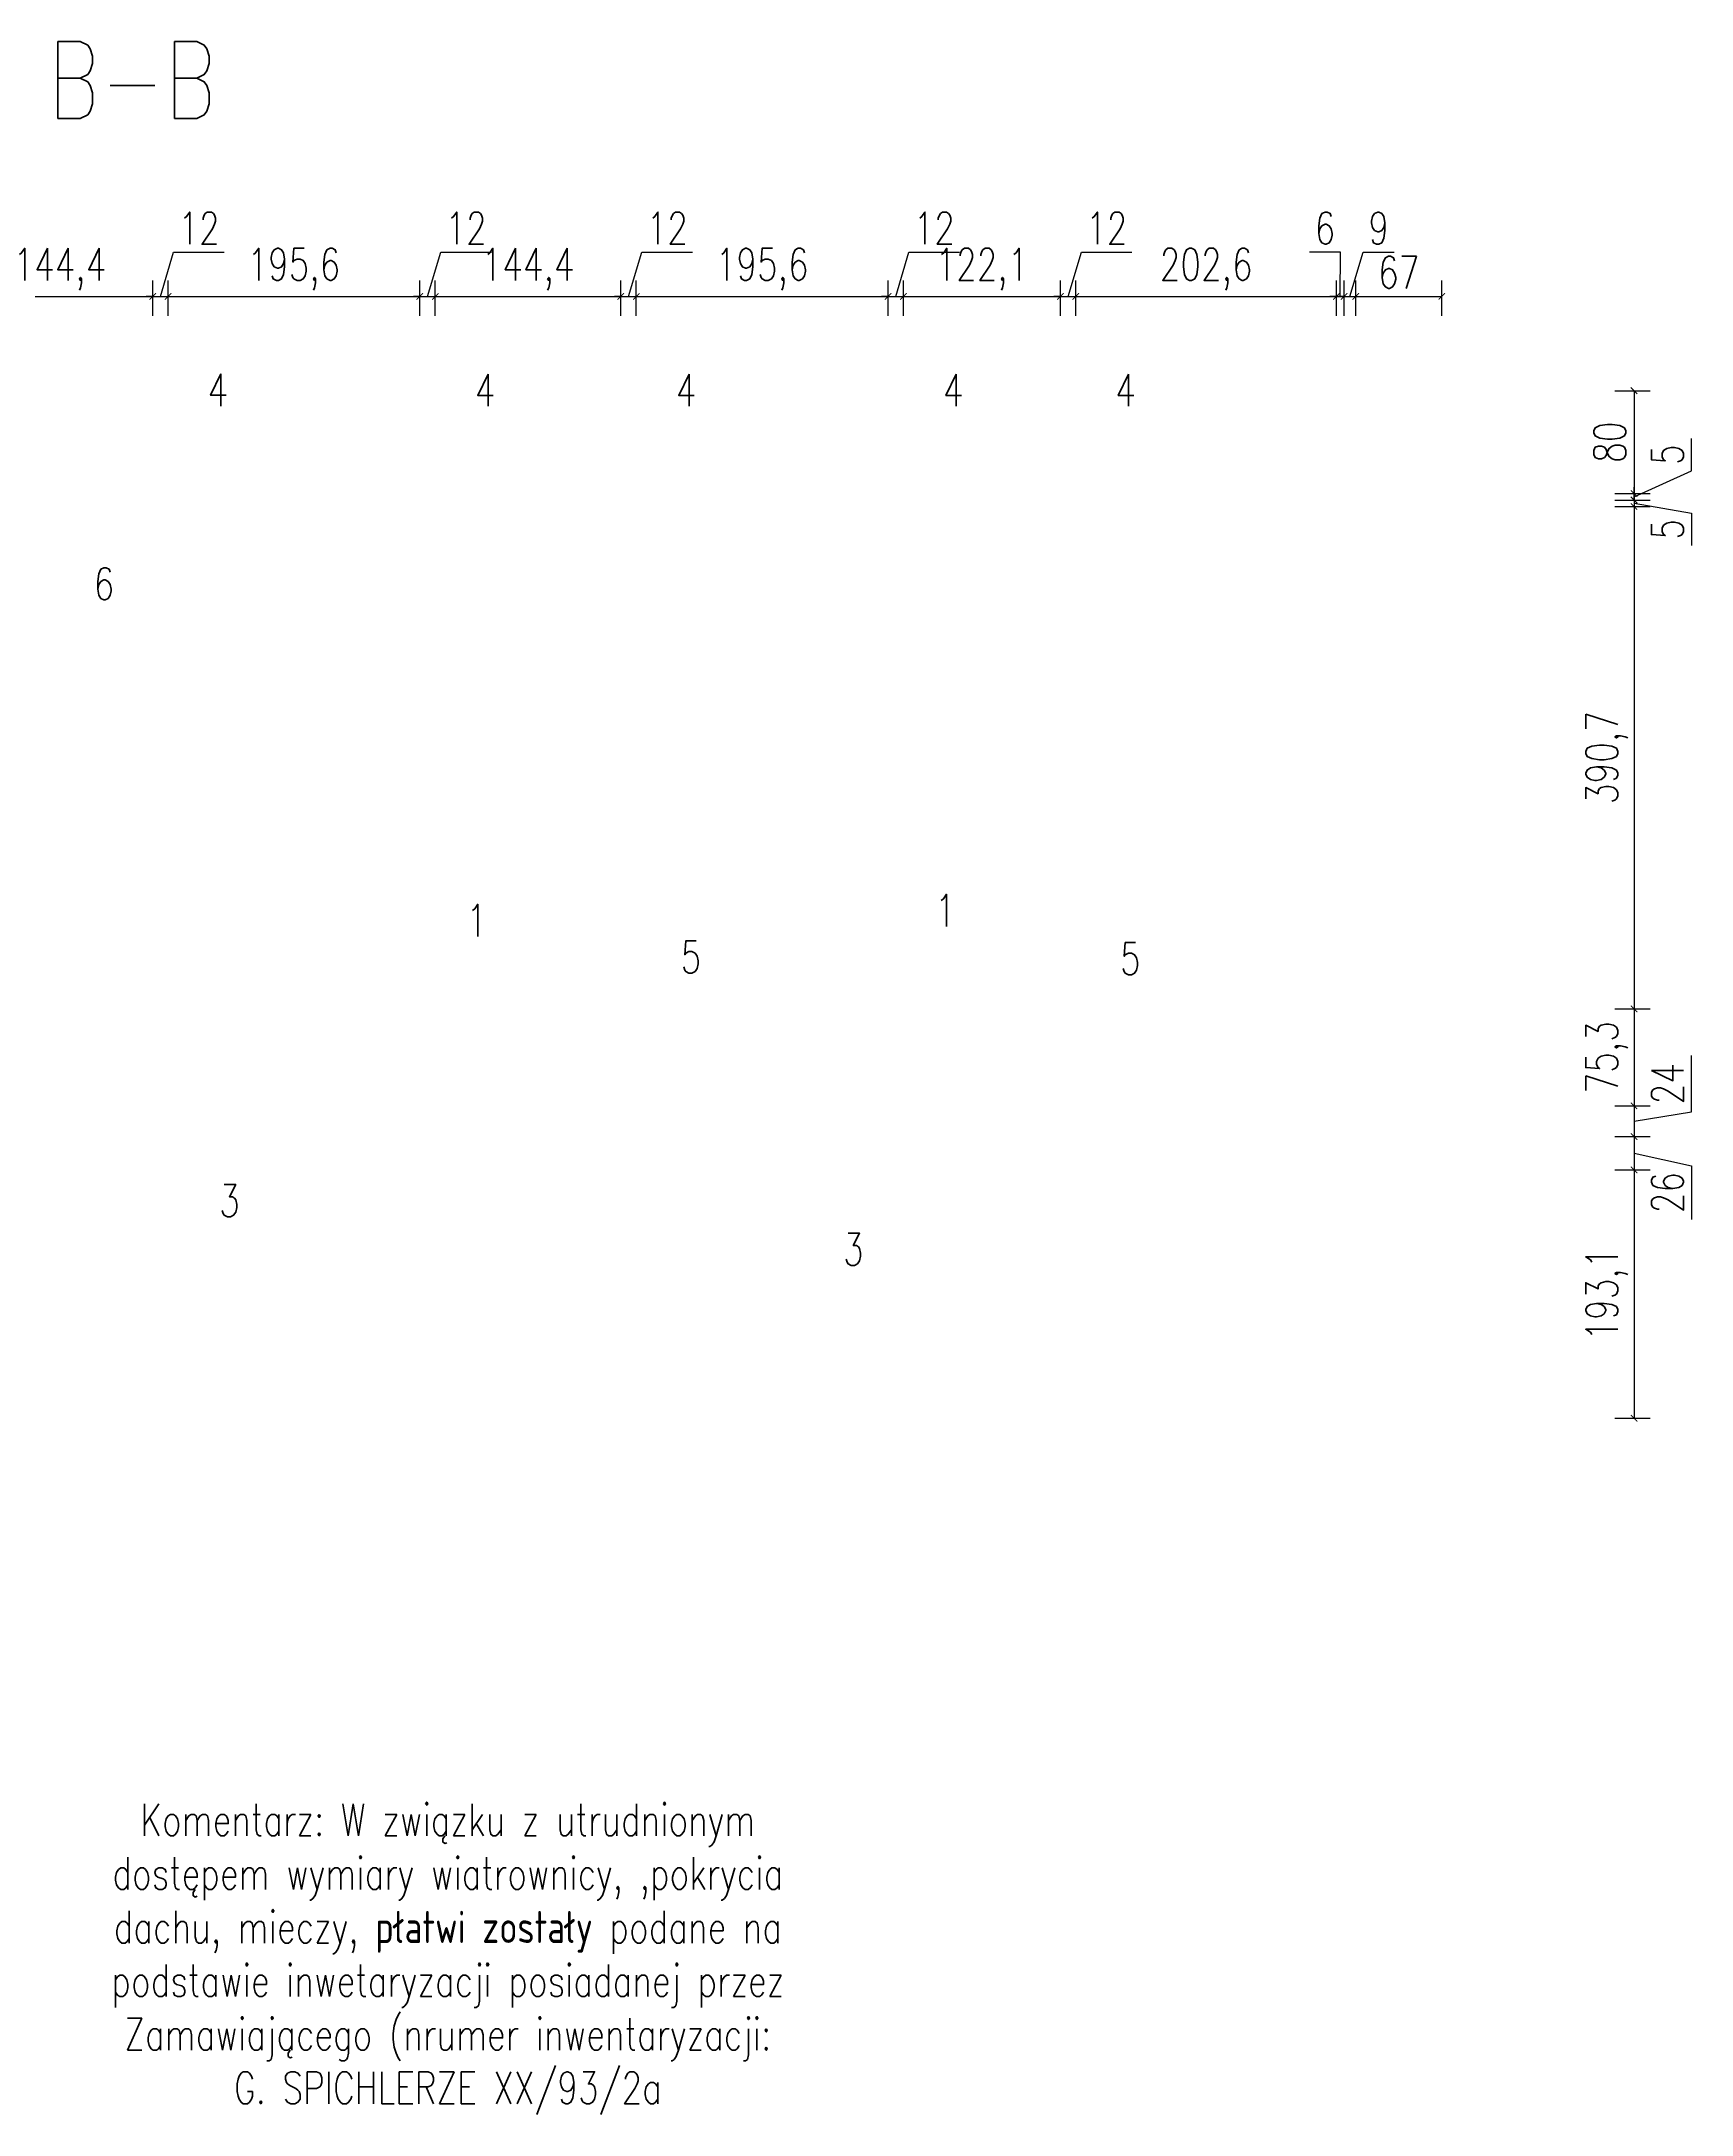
# Model space of a CAD drawing. Header units: millimetres. Extents: x -324080 to 120693, y -32448 to 53734.
# Drawn here: x -119808 to -118525, y -9676 to -8064 of the extents above; entities that cross this region are included whole.
import ezdxf

# ---------------------------------------------------------------- set-up
doc = ezdxf.new("R2010")
doc.units = ezdxf.units.MM
doc.layers.add('wymiary', color=253, linetype='Continuous', lineweight=5)
doc.styles.add('Opisowy', font='simplex.shx', dxfattribs={"width": 0.75, "height": 2.5})
doc.dimstyles.new('Opisowy', dxfattribs={"dimscale": 0, "dimtxt": 2.5, "dimasz": 0.5, "dimexe": 1.25, "dimexo": 0.625, "dimtad": 1, "dimdec": 1, "dimtxsty": 'Opisowy', "dimblk": 'ARCHTICK', "dimcen": 1, "dimadec": 0, "dimazin": 0, "dimtfac": 1, "dimtdec": 1, "dimtmove": 0, "dimatfit": 3, "dimfxl": 1.5, "dimfxlon": 1, "dimarcsym": 0})

# ---------------------------------------------------------------- blocks, each defined once
blk = doc.blocks.new('_ArchTick')
at = {"color": 0, "linetype": 'ByBlock', "const_width": 0.15}
blk.add_lwpolyline([(-0.5, -0.5), (0.5, 0.5)], dxfattribs=at)
blk = doc.blocks.new('*D604')
at = {"layer": 'Defpoints', "color": 0, "transparency": 16777216}
for p in [(-119721.1, -8262.2), (-119865.4, -8335.5), (-119721.1, -8335.3)]:
    blk.add_point(p, dxfattribs=at)
at = {"layer": 'wymiary', "color": 0, "lineweight": -2, "transparency": 16777216}
for p, q in [((-119865.4, -8277.2), (-119865.4, -8249.7)), ((-119721.1, -8277.2), (-119721.1, -8249.7)), ((-119865.4, -8262.2), (-119721.1, -8262.2))]:
    blk.add_line(p, q, dxfattribs=at)
at = {"layer": 'wymiary', "color": 0, "lineweight": -2, "transparency": 16777216, "xscale": 5, "yscale": 5, "zscale": 5, "rotation": 180}
blk.add_blockref('_ArchTick', (-119865.4, -8262.2), dxfattribs=at)
at = {"layer": 'wymiary', "color": 0, "lineweight": -2, "transparency": 16777216, "xscale": 5, "yscale": 5, "zscale": 5}
blk.add_blockref('_ArchTick', (-119721.1, -8262.2), dxfattribs=at)
at = {"layer": 'wymiary', "color": 0, "transparency": 16777216, "insert": (-119793.3, -8241.1), "char_height": 25, "attachment_point": 5, "style": 'Opisowy'}
blk.add_mtext('144,4', dxfattribs=at)
blk = doc.blocks.new('*D605')
at = {"layer": 'Defpoints', "color": 0, "transparency": 16777216}
for p in [(-119709.1, -8262.2), (-119721.1, -8335.3), (-119709.1, -8335.3)]:
    blk.add_point(p, dxfattribs=at)
at = {"layer": 'wymiary', "color": 0, "lineweight": -2, "transparency": 16777216}
for p, q in [((-119715.1, -8262.2), (-119704.8, -8227.8)), ((-119704.8, -8227.8), (-119665.5, -8227.8)), ((-119721.1, -8277.2), (-119721.1, -8249.7)), ((-119709.1, -8277.2), (-119709.1, -8249.7)), ((-119721.1, -8262.2), (-119726.1, -8262.2)), ((-119721.1, -8262.2), (-119709.1, -8262.2)), ((-119721.1, -8262.2), (-119709.1, -8262.2)), ((-119709.1, -8262.2), (-119704.1, -8262.2))]:
    blk.add_line(p, q, dxfattribs=at)
at = {"layer": 'wymiary', "color": 0, "lineweight": -2, "transparency": 16777216, "xscale": 5, "yscale": 5, "zscale": 5}
blk.add_blockref('_ArchTick', (-119721.1, -8262.2), dxfattribs=at)
at = {"layer": 'wymiary', "color": 0, "lineweight": -2, "transparency": 16777216, "xscale": 5, "yscale": 5, "zscale": 5, "rotation": 180}
blk.add_blockref('_ArchTick', (-119709.1, -8262.2), dxfattribs=at)
at = {"layer": 'wymiary', "color": 0, "transparency": 16777216, "insert": (-119685.1, -8209.1), "char_height": 25, "attachment_point": 5, "style": 'Opisowy'}
blk.add_mtext('12', dxfattribs=at)
blk = doc.blocks.new('*D606')
at = {"layer": 'Defpoints', "color": 0, "transparency": 16777216}
for p in [(-119513.4, -8262.2), (-119709.1, -8335.3), (-119513.4, -8335.5)]:
    blk.add_point(p, dxfattribs=at)
at = {"layer": 'wymiary', "color": 0, "lineweight": -2, "transparency": 16777216}
for p, q in [((-119709.1, -8277.2), (-119709.1, -8249.7)), ((-119513.4, -8277.2), (-119513.4, -8249.7)), ((-119709.1, -8262.2), (-119513.4, -8262.2))]:
    blk.add_line(p, q, dxfattribs=at)
at = {"layer": 'wymiary', "color": 0, "lineweight": -2, "transparency": 16777216, "xscale": 5, "yscale": 5, "zscale": 5, "rotation": 180}
blk.add_blockref('_ArchTick', (-119709.1, -8262.2), dxfattribs=at)
at = {"layer": 'wymiary', "color": 0, "lineweight": -2, "transparency": 16777216, "xscale": 5, "yscale": 5, "zscale": 5}
blk.add_blockref('_ArchTick', (-119513.4, -8262.2), dxfattribs=at)
at = {"layer": 'wymiary', "color": 0, "transparency": 16777216, "insert": (-119611.3, -8241.1), "char_height": 25, "attachment_point": 5, "style": 'Opisowy'}
blk.add_mtext('195,6', dxfattribs=at)
blk = doc.blocks.new('*D607')
at = {"layer": 'Defpoints', "color": 0, "transparency": 16777216}
for p in [(-119501.4, -8262.2), (-119513.4, -8335.5), (-119501.4, -8335.5)]:
    blk.add_point(p, dxfattribs=at)
at = {"layer": 'wymiary', "color": 0, "lineweight": -2, "transparency": 16777216}
for p, q in [((-119507.4, -8262.2), (-119497.1, -8227.8)), ((-119497.1, -8227.8), (-119457.8, -8227.8)), ((-119513.4, -8277.2), (-119513.4, -8249.7)), ((-119501.4, -8277.2), (-119501.4, -8249.7)), ((-119513.4, -8262.2), (-119518.4, -8262.2)), ((-119513.4, -8262.2), (-119501.4, -8262.2)), ((-119513.4, -8262.2), (-119501.4, -8262.2)), ((-119501.4, -8262.2), (-119496.4, -8262.2))]:
    blk.add_line(p, q, dxfattribs=at)
at = {"layer": 'wymiary', "color": 0, "lineweight": -2, "transparency": 16777216, "xscale": 5, "yscale": 5, "zscale": 5}
blk.add_blockref('_ArchTick', (-119513.4, -8262.2), dxfattribs=at)
at = {"layer": 'wymiary', "color": 0, "lineweight": -2, "transparency": 16777216, "xscale": 5, "yscale": 5, "zscale": 5, "rotation": 180}
blk.add_blockref('_ArchTick', (-119501.4, -8262.2), dxfattribs=at)
at = {"layer": 'wymiary', "color": 0, "transparency": 16777216, "insert": (-119477.5, -8209.1), "char_height": 25, "attachment_point": 5, "style": 'Opisowy'}
blk.add_mtext('12', dxfattribs=at)
blk = doc.blocks.new('*D608')
at = {"layer": 'Defpoints', "color": 0, "transparency": 16777216}
for p in [(-119357.1, -8262.2), (-119501.4, -8335.5), (-119357.1, -8335.5)]:
    blk.add_point(p, dxfattribs=at)
at = {"layer": 'wymiary', "color": 0, "lineweight": -2, "transparency": 16777216}
for p, q in [((-119501.4, -8277.2), (-119501.4, -8249.7)), ((-119357.1, -8277.2), (-119357.1, -8249.7)), ((-119501.4, -8262.2), (-119357.1, -8262.2))]:
    blk.add_line(p, q, dxfattribs=at)
at = {"layer": 'wymiary', "color": 0, "lineweight": -2, "transparency": 16777216, "xscale": 5, "yscale": 5, "zscale": 5, "rotation": 180}
blk.add_blockref('_ArchTick', (-119501.4, -8262.2), dxfattribs=at)
at = {"layer": 'wymiary', "color": 0, "lineweight": -2, "transparency": 16777216, "xscale": 5, "yscale": 5, "zscale": 5}
blk.add_blockref('_ArchTick', (-119357.1, -8262.2), dxfattribs=at)
at = {"layer": 'wymiary', "color": 0, "transparency": 16777216, "insert": (-119429.3, -8241.1), "char_height": 25, "attachment_point": 5, "style": 'Opisowy'}
blk.add_mtext('144,4', dxfattribs=at)
blk = doc.blocks.new('*D609')
at = {"layer": 'Defpoints', "color": 0, "transparency": 16777216}
for p in [(-119345.1, -8262.2), (-119357.1, -8335.5), (-119345.1, -8335.5)]:
    blk.add_point(p, dxfattribs=at)
at = {"layer": 'wymiary', "color": 0, "lineweight": -2, "transparency": 16777216}
for p, q in [((-119351.1, -8262.2), (-119340.8, -8227.8)), ((-119340.8, -8227.8), (-119301.5, -8227.8)), ((-119357.1, -8277.2), (-119357.1, -8249.7)), ((-119345.1, -8277.2), (-119345.1, -8249.7)), ((-119357.1, -8262.2), (-119362.1, -8262.2)), ((-119357.1, -8262.2), (-119345.1, -8262.2)), ((-119357.1, -8262.2), (-119345.1, -8262.2)), ((-119345.1, -8262.2), (-119340.1, -8262.2))]:
    blk.add_line(p, q, dxfattribs=at)
at = {"layer": 'wymiary', "color": 0, "lineweight": -2, "transparency": 16777216, "xscale": 5, "yscale": 5, "zscale": 5}
blk.add_blockref('_ArchTick', (-119357.1, -8262.2), dxfattribs=at)
at = {"layer": 'wymiary', "color": 0, "lineweight": -2, "transparency": 16777216, "xscale": 5, "yscale": 5, "zscale": 5, "rotation": 180}
blk.add_blockref('_ArchTick', (-119345.1, -8262.2), dxfattribs=at)
at = {"layer": 'wymiary', "color": 0, "transparency": 16777216, "insert": (-119321.1, -8209.1), "char_height": 25, "attachment_point": 5, "style": 'Opisowy'}
blk.add_mtext('12', dxfattribs=at)
blk = doc.blocks.new('*D610')
at = {"layer": 'Defpoints', "color": 0, "transparency": 16777216}
for p in [(-119149.4, -8262.2), (-119345.1, -8335.5), (-119149.4, -8335.5)]:
    blk.add_point(p, dxfattribs=at)
at = {"layer": 'wymiary', "color": 0, "lineweight": -2, "transparency": 16777216}
for p, q in [((-119345.1, -8277.2), (-119345.1, -8249.7)), ((-119149.4, -8277.2), (-119149.4, -8249.7)), ((-119345.1, -8262.2), (-119149.4, -8262.2))]:
    blk.add_line(p, q, dxfattribs=at)
at = {"layer": 'wymiary', "color": 0, "lineweight": -2, "transparency": 16777216, "xscale": 5, "yscale": 5, "zscale": 5, "rotation": 180}
blk.add_blockref('_ArchTick', (-119345.1, -8262.2), dxfattribs=at)
at = {"layer": 'wymiary', "color": 0, "lineweight": -2, "transparency": 16777216, "xscale": 5, "yscale": 5, "zscale": 5}
blk.add_blockref('_ArchTick', (-119149.4, -8262.2), dxfattribs=at)
at = {"layer": 'wymiary', "color": 0, "transparency": 16777216, "insert": (-119247.3, -8241.1), "char_height": 25, "attachment_point": 5, "style": 'Opisowy'}
blk.add_mtext('195,6', dxfattribs=at)
blk = doc.blocks.new('*D611')
at = {"layer": 'Defpoints', "color": 0, "transparency": 16777216}
for p in [(-119137.4, -8262.2), (-119149.4, -8335.5), (-119137.4, -8335.5)]:
    blk.add_point(p, dxfattribs=at)
at = {"layer": 'wymiary', "color": 0, "lineweight": -2, "transparency": 16777216}
for p, q in [((-119143.4, -8262.2), (-119133.1, -8227.8)), ((-119133.1, -8227.8), (-119093.8, -8227.8)), ((-119149.4, -8277.2), (-119149.4, -8249.7)), ((-119137.4, -8277.2), (-119137.4, -8249.7)), ((-119149.4, -8262.2), (-119154.4, -8262.2)), ((-119149.4, -8262.2), (-119137.4, -8262.2)), ((-119149.4, -8262.2), (-119137.4, -8262.2)), ((-119137.4, -8262.2), (-119132.4, -8262.2))]:
    blk.add_line(p, q, dxfattribs=at)
at = {"layer": 'wymiary', "color": 0, "lineweight": -2, "transparency": 16777216, "xscale": 5, "yscale": 5, "zscale": 5}
blk.add_blockref('_ArchTick', (-119149.4, -8262.2), dxfattribs=at)
at = {"layer": 'wymiary', "color": 0, "lineweight": -2, "transparency": 16777216, "xscale": 5, "yscale": 5, "zscale": 5, "rotation": 180}
blk.add_blockref('_ArchTick', (-119137.4, -8262.2), dxfattribs=at)
at = {"layer": 'wymiary', "color": 0, "transparency": 16777216, "insert": (-119113.5, -8209.1), "char_height": 25, "attachment_point": 5, "style": 'Opisowy'}
blk.add_mtext('12', dxfattribs=at)
blk = doc.blocks.new('*D612')
at = {"layer": 'Defpoints', "color": 0, "transparency": 16777216}
for p in [(-119015.4, -8262.2), (-119137.4, -8335.5), (-119015.4, -8335.5)]:
    blk.add_point(p, dxfattribs=at)
at = {"layer": 'wymiary', "color": 0, "lineweight": -2, "transparency": 16777216}
for p, q in [((-119137.4, -8277.2), (-119137.4, -8249.7)), ((-119015.4, -8277.2), (-119015.4, -8249.7)), ((-119137.4, -8262.2), (-119015.4, -8262.2))]:
    blk.add_line(p, q, dxfattribs=at)
at = {"layer": 'wymiary', "color": 0, "lineweight": -2, "transparency": 16777216, "xscale": 5, "yscale": 5, "zscale": 5, "rotation": 180}
blk.add_blockref('_ArchTick', (-119137.4, -8262.2), dxfattribs=at)
at = {"layer": 'wymiary', "color": 0, "lineweight": -2, "transparency": 16777216, "xscale": 5, "yscale": 5, "zscale": 5}
blk.add_blockref('_ArchTick', (-119015.4, -8262.2), dxfattribs=at)
at = {"layer": 'wymiary', "color": 0, "transparency": 16777216, "insert": (-119076.4, -8241.1), "char_height": 25, "attachment_point": 5, "style": 'Opisowy'}
blk.add_mtext('122,1', dxfattribs=at)
blk = doc.blocks.new('*D613')
at = {"layer": 'Defpoints', "color": 0, "transparency": 16777216}
for p in [(-119003.4, -8262.2), (-119015.4, -8335.5), (-119003.4, -8335.5)]:
    blk.add_point(p, dxfattribs=at)
at = {"layer": 'wymiary', "color": 0, "lineweight": -2, "transparency": 16777216}
for p, q in [((-119009.4, -8262.2), (-118999.1, -8227.8)), ((-118999.1, -8227.8), (-118959.8, -8227.8)), ((-119015.4, -8277.2), (-119015.4, -8249.7)), ((-119003.4, -8277.2), (-119003.4, -8249.7)), ((-119015.4, -8262.2), (-119020.4, -8262.2)), ((-119015.4, -8262.2), (-119003.4, -8262.2)), ((-119015.4, -8262.2), (-119003.4, -8262.2)), ((-119003.4, -8262.2), (-118998.4, -8262.2))]:
    blk.add_line(p, q, dxfattribs=at)
at = {"layer": 'wymiary', "color": 0, "lineweight": -2, "transparency": 16777216, "xscale": 5, "yscale": 5, "zscale": 5}
blk.add_blockref('_ArchTick', (-119015.4, -8262.2), dxfattribs=at)
at = {"layer": 'wymiary', "color": 0, "lineweight": -2, "transparency": 16777216, "xscale": 5, "yscale": 5, "zscale": 5, "rotation": 180}
blk.add_blockref('_ArchTick', (-119003.4, -8262.2), dxfattribs=at)
at = {"layer": 'wymiary', "color": 0, "transparency": 16777216, "insert": (-118979.4, -8209.1), "char_height": 25, "attachment_point": 5, "style": 'Opisowy'}
blk.add_mtext('12', dxfattribs=at)
blk = doc.blocks.new('*D614')
at = {"layer": 'Defpoints', "color": 0, "transparency": 16777216}
for p in [(-118800.8, -8262.2), (-119003.4, -8335.5), (-118800.8, -8335.5)]:
    blk.add_point(p, dxfattribs=at)
at = {"layer": 'wymiary', "color": 0, "lineweight": -2, "transparency": 16777216}
for p, q in [((-119003.4, -8277.2), (-119003.4, -8249.7)), ((-118800.8, -8277.2), (-118800.8, -8249.7)), ((-119003.4, -8262.2), (-118800.8, -8262.2))]:
    blk.add_line(p, q, dxfattribs=at)
at = {"layer": 'wymiary', "color": 0, "lineweight": -2, "transparency": 16777216, "xscale": 5, "yscale": 5, "zscale": 5, "rotation": 180}
blk.add_blockref('_ArchTick', (-119003.4, -8262.2), dxfattribs=at)
at = {"layer": 'wymiary', "color": 0, "lineweight": -2, "transparency": 16777216, "xscale": 5, "yscale": 5, "zscale": 5}
blk.add_blockref('_ArchTick', (-118800.8, -8262.2), dxfattribs=at)
at = {"layer": 'wymiary', "color": 0, "transparency": 16777216, "insert": (-118902.1, -8241.1), "char_height": 25, "attachment_point": 5, "style": 'Opisowy'}
blk.add_mtext('202,6', dxfattribs=at)
blk = doc.blocks.new('*D615')
at = {"layer": 'Defpoints', "color": 0, "transparency": 16777216}
for p in [(-118794.8, -8262.2), (-118800.8, -8335.5), (-118794.8, -8335.5)]:
    blk.add_point(p, dxfattribs=at)
at = {"layer": 'wymiary', "color": 0, "lineweight": -2, "transparency": 16777216}
for p, q in [((-118797.5, -8227.8), (-118821.6, -8227.8)), ((-118797.8, -8262.2), (-118797.5, -8227.8)), ((-118800.8, -8277.2), (-118800.8, -8249.7)), ((-118794.8, -8277.2), (-118794.8, -8249.7)), ((-118800.8, -8262.2), (-118805.8, -8262.2)), ((-118800.8, -8262.2), (-118794.8, -8262.2)), ((-118800.8, -8262.2), (-118794.8, -8262.2)), ((-118794.8, -8262.2), (-118789.8, -8262.2))]:
    blk.add_line(p, q, dxfattribs=at)
at = {"layer": 'wymiary', "color": 0, "lineweight": -2, "transparency": 16777216, "xscale": 5, "yscale": 5, "zscale": 5}
blk.add_blockref('_ArchTick', (-118800.8, -8262.2), dxfattribs=at)
at = {"layer": 'wymiary', "color": 0, "lineweight": -2, "transparency": 16777216, "xscale": 5, "yscale": 5, "zscale": 5, "rotation": 180}
blk.add_blockref('_ArchTick', (-118794.8, -8262.2), dxfattribs=at)
at = {"layer": 'wymiary', "color": 0, "transparency": 16777216, "insert": (-118809.6, -8209.1), "char_height": 25, "attachment_point": 5, "style": 'Opisowy'}
blk.add_mtext('6', dxfattribs=at)
blk = doc.blocks.new('*D616')
at = {"layer": 'Defpoints', "color": 0, "transparency": 16777216}
for p in [(-118785.8, -8262.2), (-118794.8, -8335.5), (-118785.8, -8345.9)]:
    blk.add_point(p, dxfattribs=at)
at = {"layer": 'wymiary', "color": 0, "lineweight": -2, "transparency": 16777216}
for p, q in [((-118790.3, -8262.2), (-118780, -8227.8)), ((-118780, -8227.8), (-118755.8, -8227.8)), ((-118794.8, -8277.2), (-118794.8, -8249.7)), ((-118785.8, -8277.2), (-118785.8, -8249.7)), ((-118794.8, -8262.2), (-118799.8, -8262.2)), ((-118794.8, -8262.2), (-118785.8, -8262.2)), ((-118794.8, -8262.2), (-118785.8, -8262.2)), ((-118785.8, -8262.2), (-118780.8, -8262.2))]:
    blk.add_line(p, q, dxfattribs=at)
at = {"layer": 'wymiary', "color": 0, "lineweight": -2, "transparency": 16777216, "xscale": 5, "yscale": 5, "zscale": 5}
blk.add_blockref('_ArchTick', (-118794.8, -8262.2), dxfattribs=at)
at = {"layer": 'wymiary', "color": 0, "lineweight": -2, "transparency": 16777216, "xscale": 5, "yscale": 5, "zscale": 5, "rotation": 180}
blk.add_blockref('_ArchTick', (-118785.8, -8262.2), dxfattribs=at)
at = {"layer": 'wymiary', "color": 0, "transparency": 16777216, "insert": (-118767.9, -8209.1), "char_height": 25, "attachment_point": 5, "style": 'Opisowy'}
blk.add_mtext('9', dxfattribs=at)
blk = doc.blocks.new('*D617')
at = {"layer": 'Defpoints', "color": 0, "transparency": 16777216}
for p in [(-118718.8, -8262.2), (-118785.8, -8345.9), (-118718.8, -8416.5)]:
    blk.add_point(p, dxfattribs=at)
at = {"layer": 'wymiary', "color": 0, "lineweight": -2, "transparency": 16777216}
for p, q in [((-118785.8, -8277.2), (-118785.8, -8249.7)), ((-118718.8, -8277.2), (-118718.8, -8249.7)), ((-118785.8, -8262.2), (-118718.8, -8262.2))]:
    blk.add_line(p, q, dxfattribs=at)
at = {"layer": 'wymiary', "color": 0, "lineweight": -2, "transparency": 16777216, "xscale": 5, "yscale": 5, "zscale": 5, "rotation": 180}
blk.add_blockref('_ArchTick', (-118785.8, -8262.2), dxfattribs=at)
at = {"layer": 'wymiary', "color": 0, "lineweight": -2, "transparency": 16777216, "xscale": 5, "yscale": 5, "zscale": 5}
blk.add_blockref('_ArchTick', (-118718.8, -8262.2), dxfattribs=at)
at = {"layer": 'wymiary', "color": 0, "transparency": 16777216, "insert": (-118752.3, -8243.4), "char_height": 25, "attachment_point": 5, "style": 'Opisowy'}
blk.add_mtext('67', dxfattribs=at)
blk = doc.blocks.new('*D618')
at = {"layer": 'Defpoints', "color": 0, "transparency": 16777216}
for p in [(-118718.4, -8335.5), (-118706.4, -8415.5), (-118569.4, -8415.5)]:
    blk.add_point(p, dxfattribs=at)
at = {"layer": 'wymiary', "color": 0, "lineweight": -2, "transparency": 16777216}
for p, q in [((-118584.4, -8335.5), (-118556.9, -8335.5)), ((-118569.4, -8335.5), (-118569.4, -8415.5)), ((-118584.4, -8415.5), (-118556.9, -8415.5))]:
    blk.add_line(p, q, dxfattribs=at)
at = {"layer": 'wymiary', "color": 0, "lineweight": -2, "transparency": 16777216, "xscale": 5, "yscale": 5, "zscale": 5}
for p, rotation in [((-118569.4, -8335.5), 90), ((-118569.4, -8415.5), 270)]:
    blk.add_blockref('_ArchTick', p, dxfattribs=dict(at, rotation=rotation))
at = {"layer": 'wymiary', "color": 0, "transparency": 16777216, "insert": (-118588.2, -8375.5), "char_height": 25, "attachment_point": 5, "rotation": 90, "style": 'Opisowy'}
blk.add_mtext('80', dxfattribs=at)
blk = doc.blocks.new('*D619')
at = {"layer": 'Defpoints', "color": 0, "transparency": 16777216}
for p in [(-118706.4, -8415.5), (-118646.4, -8420.5), (-118569.4, -8420.5)]:
    blk.add_point(p, dxfattribs=at)
at = {"layer": 'wymiary', "color": 0, "lineweight": -2, "transparency": 16777216}
for p, q in [((-118524.7, -8397.7), (-118524.7, -8372.7)), ((-118569.4, -8418), (-118524.7, -8397.7)), ((-118569.4, -8415.5), (-118569.4, -8410.5)), ((-118584.4, -8415.5), (-118556.9, -8415.5)), ((-118584.4, -8420.5), (-118556.9, -8420.5)), ((-118569.4, -8415.5), (-118569.4, -8420.5)), ((-118569.4, -8415.5), (-118569.4, -8420.5)), ((-118569.4, -8420.5), (-118569.4, -8425.5))]:
    blk.add_line(p, q, dxfattribs=at)
at = {"layer": 'wymiary', "color": 0, "lineweight": -2, "transparency": 16777216, "xscale": 5, "yscale": 5, "zscale": 5}
for p, rotation in [((-118569.4, -8415.5), 270), ((-118569.4, -8420.5), 90)]:
    blk.add_blockref('_ArchTick', p, dxfattribs=dict(at, rotation=rotation))
at = {"layer": 'wymiary', "color": 0, "transparency": 16777216, "insert": (-118543.4, -8385.2), "char_height": 25, "attachment_point": 5, "rotation": 90, "style": 'Opisowy'}
blk.add_mtext('5', dxfattribs=at)
blk = doc.blocks.new('*D620')
at = {"layer": 'Defpoints', "color": 0, "transparency": 16777216}
for p in [(-118651.4, -8425.5), (-118646.4, -8420.5), (-118569.4, -8425.5)]:
    blk.add_point(p, dxfattribs=at)
at = {"layer": 'wymiary', "color": 0, "lineweight": -2, "transparency": 16777216}
for p, q in [((-118584.4, -8420.5), (-118556.9, -8420.5)), ((-118584.4, -8425.5), (-118556.9, -8425.5)), ((-118569.4, -8420.5), (-118569.4, -8415.5)), ((-118569.4, -8420.5), (-118569.4, -8425.5)), ((-118569.4, -8420.5), (-118569.4, -8425.5)), ((-118569.4, -8423), (-118524.7, -8430.8)), ((-118569.4, -8425.5), (-118569.4, -8430.5)), ((-118524.7, -8430.8), (-118524.7, -8455.8))]:
    blk.add_line(p, q, dxfattribs=at)
at = {"layer": 'wymiary', "color": 0, "lineweight": -2, "transparency": 16777216, "xscale": 5, "yscale": 5, "zscale": 5}
for p, rotation in [((-118569.4, -8420.5), 270), ((-118569.4, -8425.5), 90)]:
    blk.add_blockref('_ArchTick', p, dxfattribs=dict(at, rotation=rotation))
at = {"layer": 'wymiary', "color": 0, "transparency": 16777216, "insert": (-118543.4, -8443.3), "char_height": 25, "attachment_point": 5, "rotation": 90, "style": 'Opisowy'}
blk.add_mtext('5', dxfattribs=at)
blk = doc.blocks.new('*D621')
at = {"layer": 'Defpoints', "color": 0, "transparency": 16777216}
for p in [(-118651.4, -8425.5), (-118706.4, -8816.2), (-118569.4, -8816.2)]:
    blk.add_point(p, dxfattribs=at)
at = {"layer": 'wymiary', "color": 0, "lineweight": -2, "transparency": 16777216}
for p, q in [((-118584.4, -8425.5), (-118556.9, -8425.5)), ((-118569.4, -8425.5), (-118569.4, -8816.2)), ((-118584.4, -8816.2), (-118556.9, -8816.2))]:
    blk.add_line(p, q, dxfattribs=at)
at = {"layer": 'wymiary', "color": 0, "lineweight": -2, "transparency": 16777216, "xscale": 5, "yscale": 5, "zscale": 5}
for p, rotation in [((-118569.4, -8425.5), 90), ((-118569.4, -8816.2), 270)]:
    blk.add_blockref('_ArchTick', p, dxfattribs=dict(at, rotation=rotation))
at = {"layer": 'wymiary', "color": 0, "transparency": 16777216, "insert": (-118590.6, -8620.8), "char_height": 25, "attachment_point": 5, "rotation": 90, "style": 'Opisowy'}
blk.add_mtext('390,7', dxfattribs=at)
blk = doc.blocks.new('*D622')
at = {"layer": 'Defpoints', "color": 0, "transparency": 16777216}
for p in [(-118706.4, -8816.2), (-118706.4, -8891.5), (-118569.4, -8891.5)]:
    blk.add_point(p, dxfattribs=at)
at = {"layer": 'wymiary', "color": 0, "lineweight": -2, "transparency": 16777216}
for p, q in [((-118584.4, -8816.2), (-118556.9, -8816.2)), ((-118569.4, -8816.2), (-118569.4, -8891.5)), ((-118584.4, -8891.5), (-118556.9, -8891.5))]:
    blk.add_line(p, q, dxfattribs=at)
at = {"layer": 'wymiary', "color": 0, "lineweight": -2, "transparency": 16777216, "xscale": 5, "yscale": 5, "zscale": 5}
for p, rotation in [((-118569.4, -8816.2), 90), ((-118569.4, -8891.5), 270)]:
    blk.add_blockref('_ArchTick', p, dxfattribs=dict(at, rotation=rotation))
at = {"layer": 'wymiary', "color": 0, "transparency": 16777216, "insert": (-118590.6, -8853.8), "char_height": 25, "attachment_point": 5, "rotation": 90, "style": 'Opisowy'}
blk.add_mtext('75,3', dxfattribs=at)
blk = doc.blocks.new('*D623')
at = {"layer": 'Defpoints', "color": 0, "transparency": 16777216}
for p in [(-118706.4, -8891.5), (-118706.4, -8915.5), (-118569.4, -8915.5)]:
    blk.add_point(p, dxfattribs=at)
at = {"layer": 'wymiary', "color": 0, "lineweight": -2, "transparency": 16777216}
for p, q in [((-118524.7, -8896.3), (-118524.7, -8852.5)), ((-118584.4, -8891.5), (-118556.9, -8891.5)), ((-118569.4, -8891.5), (-118569.4, -8915.5)), ((-118569.4, -8903.5), (-118524.7, -8896.3)), ((-118584.4, -8915.5), (-118556.9, -8915.5))]:
    blk.add_line(p, q, dxfattribs=at)
at = {"layer": 'wymiary', "color": 0, "lineweight": -2, "transparency": 16777216, "xscale": 5, "yscale": 5, "zscale": 5}
for p, rotation in [((-118569.4, -8891.5), 90), ((-118569.4, -8915.5), 270)]:
    blk.add_blockref('_ArchTick', p, dxfattribs=dict(at, rotation=rotation))
at = {"layer": 'wymiary', "color": 0, "transparency": 16777216, "insert": (-118543.4, -8874.4), "char_height": 25, "attachment_point": 5, "rotation": 90, "style": 'Opisowy'}
blk.add_mtext('24', dxfattribs=at)
blk = doc.blocks.new('*D624')
at = {"layer": 'Defpoints', "color": 0, "transparency": 16777216}
for p in [(-118707.8, -8915.5), (-118706.4, -8941.4), (-118569.4, -8941.4)]:
    blk.add_point(p, dxfattribs=at)
at = {"layer": 'wymiary', "color": 0, "lineweight": -2, "transparency": 16777216}
for p, q in [((-118584.4, -8915.5), (-118556.9, -8915.5)), ((-118569.4, -8915.5), (-118569.4, -8941.4)), ((-118569.4, -8928.4), (-118524.7, -8938.1)), ((-118584.4, -8941.4), (-118556.9, -8941.4)), ((-118524.7, -8938.1), (-118524.7, -8980))]:
    blk.add_line(p, q, dxfattribs=at)
at = {"layer": 'wymiary', "color": 0, "lineweight": -2, "transparency": 16777216, "xscale": 5, "yscale": 5, "zscale": 5}
for p, rotation in [((-118569.4, -8915.5), 90), ((-118569.4, -8941.4), 270)]:
    blk.add_blockref('_ArchTick', p, dxfattribs=dict(at, rotation=rotation))
at = {"layer": 'wymiary', "color": 0, "transparency": 16777216, "insert": (-118543.4, -8959), "char_height": 25, "attachment_point": 5, "rotation": 90, "style": 'Opisowy'}
blk.add_mtext('26', dxfattribs=at)
blk = doc.blocks.new('*D625')
at = {"layer": 'Defpoints', "color": 0, "transparency": 16777216}
for p in [(-118706.4, -8941.4), (-118706.4, -9134.5), (-118569.4, -9134.5)]:
    blk.add_point(p, dxfattribs=at)
at = {"layer": 'wymiary', "color": 0, "lineweight": -2, "transparency": 16777216}
for p, q in [((-118584.4, -8941.4), (-118556.9, -8941.4)), ((-118569.4, -8941.4), (-118569.4, -9134.5)), ((-118584.4, -9134.5), (-118556.9, -9134.5))]:
    blk.add_line(p, q, dxfattribs=at)
at = {"layer": 'wymiary', "color": 0, "lineweight": -2, "transparency": 16777216, "xscale": 5, "yscale": 5, "zscale": 5}
for p, rotation in [((-118569.4, -8941.4), 90), ((-118569.4, -9134.5), 270)]:
    blk.add_blockref('_ArchTick', p, dxfattribs=dict(at, rotation=rotation))
at = {"layer": 'wymiary', "color": 0, "transparency": 16777216, "insert": (-118590.6, -9037.9), "char_height": 25, "attachment_point": 5, "rotation": 90, "style": 'Opisowy'}
blk.add_mtext('193,1', dxfattribs=at)

msp = doc.modelspace()

# ---------------------------------------------------------------- texts
at = {"insert": (-119802.47, -8063.94), "char_height": 60, "width": 324.4776, "attachment_point": 1, "style": 'Opisowy'}
msp.add_mtext('B-B', dxfattribs=at)
at = {"lineweight": 20, "char_height": 25, "attachment_point": 1, "style": 'Opisowy'}
for s, insert, width in [('\\pxqc;4', (-119688.5, -8322.39), 36.1608), ('\\pxqc;4', (-119480.87, -8322.55), 36.1608), ('\\pxqc;4', (-119324.5, -8322.55), 36.1608), ('\\pxqc;4', (-119116.87, -8322.55), 36.1608), ('\\pxqc;4', (-118982.82, -8322.55), 36.1608), ('\\pxqc;6', (-119777.05, -8473.13), 36.1608), ('\\pxqc;1', (-119487.2, -8734.78), 36.1608), ('\\pxqc;1', (-119122.85, -8727.03), 36.1608), ('\\pxqc;5', (-119320.72, -8763.31), 36.1608), ('\\pxqc;5', (-118979.03, -8764.56), 36.1608), ('\\pxqc;3', (-119685.09, -8952.73), 47.4004), ('\\pxqc;3', (-119200.09, -8990.58), 47.4004), ('\\pxqc;Komentarz: W związku z utrudnionym dostępem wymiary wiatrownicy, ,pokrycia dachu, mieczy, płatwi zostały podane na podstawie inwetaryzacji posiadanej przez Zamawiającego (nrumer inwentaryzacji: \\PG. SPICHLERZE XX/93/2a ', (-119822.18, -9434.15), 661.1464)]:
    msp.add_mtext(s, dxfattribs=dict(at, insert=insert, width=width))

# ---------------------------------------------------------------- dimensions: what is measured, and where the dimension line sits
at = {"layer": 'wymiary'}
for base, p1, p2, picture, middle in [((-119709.07, -8262.19), (-119721.07, -8335.3), (-119709.07, -8335.3), '*D605', (-119698.51, -8209.07)), ((-119501.45, -8262.19), (-119513.45, -8335.46), (-119501.45, -8335.46), '*D607', (-119490.88, -8209.07)), ((-119345.07, -8262.19), (-119357.07, -8335.46), (-119345.07, -8335.46), '*D609', (-119334.51, -8209.07)), ((-119137.45, -8262.19), (-119149.45, -8335.46), (-119137.45, -8335.46), '*D611', (-119126.88, -8209.07)), ((-119003.39, -8262.19), (-119015.39, -8335.46), (-119003.39, -8335.46), '*D613', (-118992.83, -8209.07)), ((-118785.76, -8262.19), (-118794.76, -8335.46), (-118785.76, -8345.89), '*D616', (-118773.7, -8209.07)), ((-119721.07, -8262.19), (-119865.45, -8335.46), (-119721.07, -8335.3), '*D604', (-119793.26, -8241.06)), ((-119513.45, -8262.19), (-119709.07, -8335.3), (-119513.45, -8335.46), '*D606', (-119611.26, -8241.06)), ((-119357.07, -8262.19), (-119501.45, -8335.46), (-119357.07, -8335.46), '*D608', (-119429.26, -8241.06)), ((-119149.45, -8262.19), (-119345.07, -8335.46), (-119149.45, -8335.46), '*D610', (-119247.26, -8241.06)), ((-119015.39, -8262.19), (-119137.45, -8335.46), (-119015.39, -8335.46), '*D612', (-119076.42, -8241.06)), ((-118800.76, -8262.19), (-119003.39, -8335.46), (-118800.76, -8335.46), '*D614', (-118902.08, -8241.06)), ((-118718.76, -8262.19), (-118785.76, -8345.89), (-118718.76, -8416.46), '*D617', (-118752.26, -8243.44))]:
    dim = msp.add_linear_dim(base=base, p1=p1, p2=p2, dimstyle='Opisowy', dxfattribs=at)
    dim.commit()
    dim.dimension.update_dxf_attribs({"geometry": picture, "text_midpoint": middle})
dim = msp.add_linear_dim(base=(-118794.76, -8262.19), p1=(-118800.76, -8335.46), p2=(-118794.76, -8335.46), dimstyle='Opisowy', dxfattribs=at)
dim.commit()
dim.dimension.update_dxf_attribs({"geometry": '*D615', "text_midpoint": (-118803.77, -8227.82), "dimtype": 160})
for base, p1, p2, picture, middle in [((-118569.42, -8415.46), (-118718.42, -8335.46), (-118706.42, -8415.46), '*D618', (-118588.17, -8375.46)), ((-118569.42, -8816.17), (-118651.42, -8425.46), (-118706.42, -8816.17), '*D621', (-118590.55, -8620.81)), ((-118569.42, -8891.46), (-118706.42, -8816.17), (-118706.42, -8891.46), '*D622', (-118590.55, -8853.81)), ((-118569.42, -9134.46), (-118706.42, -8941.38), (-118706.42, -9134.46), '*D625', (-118590.55, -9037.92))]:
    dim = msp.add_linear_dim(base=base, p1=p1, p2=p2, angle=90, dimstyle='Opisowy', dxfattribs=at)
    dim.commit()
    dim.dimension.update_dxf_attribs({"geometry": picture, "text_midpoint": middle})
for base, p1, p2, picture, middle in [((-118569.42, -8420.46), (-118706.42, -8415.46), (-118646.42, -8420.46), '*D619', (-118524.7, -8391.47)), ((-118569.42, -8425.46), (-118646.42, -8420.46), (-118651.42, -8425.46), '*D620', (-118524.7, -8437.09)), ((-118569.42, -8915.46), (-118706.42, -8891.46), (-118706.42, -8915.46), '*D623', (-118524.7, -8890.04))]:
    dim = msp.add_linear_dim(base=base, p1=p1, p2=p2, angle=90, dimstyle='Opisowy', dxfattribs=at)
    dim.commit()
    dim.dimension.update_dxf_attribs({"geometry": picture, "text_midpoint": middle, "dimtype": 160})
dim = msp.add_linear_dim(base=(-118569.42, -8941.38), p1=(-118707.79, -8915.46), p2=(-118706.42, -8941.38), angle=90, text='26', dimstyle='Opisowy', dxfattribs=at)
dim.commit()
dim.dimension.update_dxf_attribs({"geometry": '*D624', "text_midpoint": (-118524.7, -8944.31), "dimtype": 160})

doc.saveas('drawing.dxf')
